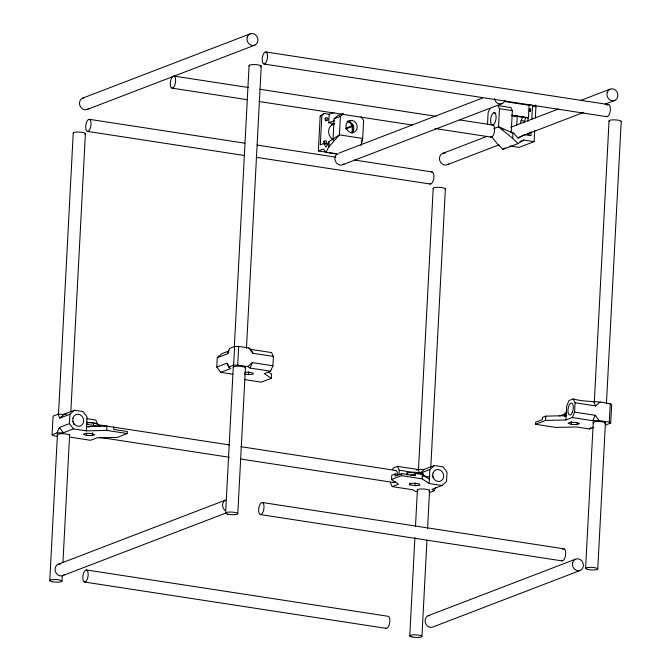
<?xml version="1.0" encoding="UTF-8"?>
<svg xmlns="http://www.w3.org/2000/svg" width="671" height="671" viewBox="0 0 671 671"><rect width="100%" height="100%" fill="white"/><g stroke="black" fill="none" stroke-linecap="round" stroke-linejoin="round"><path stroke-width="1.01" d="M534.695 130.333L534.099 141.631L523.783 140.046L517.995 143.594L512.711 138.352L512.971 132.992L498.519 126.819L493.781 128.631M57.538 436.343L53.495 435.722L52.095 434.791L53.068 416.146L58.008 414.25L66.295 414.393M49.78 580.633L57.446 434.263M58.486 414.393L73.231 133.143M86.316 430.866L73.458 428.895L69.415 423.611L69.91 414.25L74.439 410.249L83.011 411.566L87.045 416.884L86.316 430.866L106.731 430.405L127.297 433.558L127.406 431.512L113.693 429.406L113.81 427.167M61.958 581.069L62.235 575.835M62.948 562.248L69.633 434.691M70.832 411.692L85.41 133.579M86.509 435.395L83.313 434.229L85.829 433.265L91.541 433.466L94.737 434.632L92.229 435.596L86.509 435.395L86.609 433.533M92.229 435.596L92.372 432.803M93.437 425.431L93.579 422.638L86.475 422.386M98.603 426.362L98.696 424.5L93.579 422.638M106.731 430.405L106.949 426.11L86.542 426.58L89.478 427.024M232.694 374.166L220.793 372.338L216.783 367.062L217.278 357.702L221.807 353.701L229.113 350.899M225.615 513.164L233.29 366.794M234.33 346.924L249.067 65.674M216.783 367.062L226.832 363.212L228.685 367.029L233.625 365.133L234.607 346.488L238.683 346.395L248.798 347.947L250.988 349.415L271.562 352.569L273.407 356.427L272.921 365.787L270.581 371.214L264.307 373.621L271.319 378.301L271.545 374.015L268.425 371.935M270.581 371.214L250.015 368.052L247.775 366.584L237.71 365.041L238.683 346.395M237.794 513.6L245.469 367.222M246.458 348.4L261.245 66.11M244.395 373.99L248.513 374.619L248.664 371.818M327.599 152.392L318.356 150.967L320.184 116.041L324.034 113.474L329.201 114.271L333.99 112.434M324.034 113.474L321.862 115.395L320.31 144.861L323.682 143.569L328.815 144.366M333.403 139.954A8.79 7.758 69 0 1 330.627 137.521L329.469 135.55A8.79 7.758 69 0 1 329.922 126.978L331.264 125.393L334.854 123.732L328.756 122.793L329.201 114.271M332.992 140.147L334.108 118.767L337.723 115.697L343.124 113.634M338.209 154.28L325.88 152.384L328.807 146.957L339.434 134.871L340.407 116.351L343.3 113.902M351.99 133.344L352.359 126.232M390.396 482.793L392.25 486.618L398.532 484.21L391.512 479.53L391.738 475.244L395.093 473.961L399.983 474.707M395.093 473.961L394.976 476.192L401.669 473.625L415.383 475.731L415.5 473.491L422.361 474.548L429.373 479.22M399.019 474.883L399.262 470.22L397.417 466.362L393.231 467.972L392.451 469.792M391.512 479.53L401.56 475.672L401.669 473.625M406.928 474.791L407.029 472.929L414.619 472.225L422.847 473.483L423.485 475.454M409.964 484.881L409.57 483.657L414.317 483.212L419.467 484.001L419.861 485.234L415.114 485.678L409.964 484.881L410.065 483.019M414.519 474.087L414.619 472.225M415.114 485.678L415.257 482.877M409.755 635.915L414.904 537.63M415.508 526.131L417.421 489.536M418.461 469.675L433.206 188.425M397.417 466.362L417.983 469.524L424.366 469.381L434.414 465.523L442.977 466.84L447.02 472.158L446.534 481.518L442.038 485.494L429.146 483.514L422.134 478.834L422.361 474.548M422.747 475.353L422.847 473.483M429.146 483.514L429.885 469.524L434.414 465.523M421.933 636.343L426.974 540.155M427.578 528.656L429.599 489.964M430.807 466.966L445.385 188.853M487.532 123.976L488.127 112.661L489.989 108.425M512.711 138.352L498.519 126.819L499.467 108.677L497.991 105.59L510.874 107.57L512.359 110.656L511.201 132.699M516.754 125.167L517.232 116.024M511.814 115.588L528.454 117.786L529.109 105.288L530.987 104.567M531.172 131.583L530.962 135.643L524.068 134.586M531.809 119.388L532.506 106.177L535.936 106.706L535.341 118.004M593.91 427.201L589.339 428.945L576.49 426.974L556.074 427.435L535.5 424.282L535.609 422.227L542.311 419.66L542.428 417.421L545.775 416.137L566.19 415.676L564.277 416.406M535.5 424.282L545.548 420.423L545.775 416.137M565.083 414.695L565.175 412.833L566.785 412.212M545.548 420.423L565.963 419.962L566.693 405.98L569.033 400.512L573.219 398.91C585.766 402.625 599.488 400.361 611.684 404.412L610.711 423.057L605.804 424.936M571.264 424.374L568.06 423.208L570.576 422.244L576.288 422.445L579.492 423.611L576.976 424.575L571.264 424.374L571.407 421.581M565.963 419.962L572.262 417.547L574.577 412.128L575.072 402.768L573.219 398.91M576.976 424.575L577.077 422.713M585.59 568.446L593.265 422.067M594.305 402.206L609.042 120.956M597.769 568.874L605.443 422.504M606.425 403.682L621.22 121.384M610.711 423.057L609.31 422.118L610.283 403.472M328.807 146.957L329.092 141.598L339.434 134.871L362.692 138.436L361.04 145.573M352.518 132.204L352.887 130.107L352.09 125.829A8.455 7.465 69 0 0 347.679 121.275M361.308 142.386L362.692 138.436L363.64 120.294L360.948 116.754M520.621 122.818A8.79 3.682 -81.3 0 1 521.107 120.604L522.684 116.922M217.278 357.702L227.326 353.852L229.667 348.383L234.607 346.488M572.262 417.547L592.828 420.7L595.152 415.282L574.577 412.128M250.015 368.052L252.346 362.625L272.921 365.787M429.205 492.699L434.145 490.803L435.705 487.18M52.095 434.791L57.001 432.904L59.367 427.461L69.415 423.611M352.007 132.749L352.954 131.617A6.265 5.536 69 0 0 352.904 124.772A6.265 5.536 69 0 0 347.1 121.686M338.125 136.33L339.434 134.871M58.008 414.25L59.862 418.108L64.391 414.099L74.439 410.249M227.326 353.852L228.836 352.518M424.366 469.381L419.836 473.382L417.597 473.038M575.072 402.768L595.638 405.921L600.168 401.921M589.339 428.945L590.849 427.628M247.775 366.584L252.346 362.625M523.237 135.131L518.272 138.369L513.701 133.101L512.971 132.992M491.751 136.842L497.656 144.122L502.94 149.365L505.422 147.846M82.499 98.201L249.964 33.944M87.448 109.373L254.913 45.116M320.184 116.041L321.862 115.395M334.108 118.767L340.407 116.351M328.756 122.793L334.603 120.554M348.568 121.694L351.914 120.411A6.265 5.536 69 0 1 356.301 130.333L355.345 131.466A6.265 5.536 69 0 1 347.393 130.241L346.563 128.84A6.265 5.536 69 0 1 351.914 120.411M345.523 128.32L353.558 125.259M345.926 128.907L352.745 126.291M329.092 141.598L326.148 147.167L323.682 143.569M318.356 150.967L323.397 149.037L325.88 152.384M338.905 153.131L482.634 97.983M342.873 164.68L502.243 103.527M442.474 153.474L487.263 136.288M510.631 127.322L558.339 109.021M580.734 100.424L609.939 89.218M447.414 164.655L499.023 144.852M517.517 137.756L583.728 112.351M605.15 104.131L614.879 100.398M520.017 141.497L523.783 140.046M502.94 149.365L517.995 143.594M534.099 141.631L519.044 147.41L509.759 145.984M59.862 418.108L69.91 414.25M57.001 432.904L63.409 432.745L73.458 428.895M220.793 372.338L230.841 368.488L228.685 367.029M127.297 433.558L117.249 437.417L96.842 437.878L90.543 440.293L69.969 437.14M271.319 378.301L261.271 382.16L244.814 379.627M58.075 564.336L225.54 500.08A6.114 5.393 69 0 0 224.995 510.413M63.015 575.508L225.615 513.122M416.305 470.17L417.983 469.524L419.836 473.382L429.885 469.524M559.606 416.003L566.307 413.437M410.719 475.328L415.5 473.491M442.038 485.494L431.99 489.344L434.145 490.803M428.09 615.752L575.466 559.211M580.407 570.384L433.038 626.932A6.114 5.393 69 0 1 425.38 622.847A6.114 5.393 69 0 1 429.448 615.366M244.873 372.422L247.725 372.162L252.866 372.95L253.261 374.175L248.513 374.619M233.625 365.133L237.71 365.041M592.828 420.7L599.195 420.566L609.31 422.118M86.366 423.007L88.27 423.074M418.083 491.709L415.064 491.247L412.816 489.78L392.25 486.618M265.875 51.961A6.114 2.567 -81.3 0 1 266.555 61.48A6.114 2.567 -81.3 0 1 262.21 60.524A6.114 2.567 -81.3 0 1 265.875 51.961L608.706 104.601M263.888 64.013L606.718 116.662M504.726 101.547L529.109 105.288M499.467 108.677L512.359 110.656M511.487 115.177L528.454 117.786M493.688 112.753A6.265 2.625 -81.3 0 1 495.584 121.015L495.081 122.449A6.265 2.625 -81.3 0 1 491.197 123.942L490.828 122.843A6.265 2.625 -81.3 0 1 493.688 112.753L495.643 113.055M511.663 115.513L520.646 116.888M521.107 120.604L524.537 121.124M248.505 87.524L173.94 76.066A6.114 2.567 -81.3 0 1 174.796 85.15A6.114 2.567 -81.3 0 1 170.384 85.552A6.114 2.567 -81.3 0 1 173.252 76.133M259.903 89.268L435.974 116.309M459.794 119.966L492.933 125.058M171.944 88.127L247.557 99.736M258.947 101.489L412.229 125.024M435.018 128.522L490.946 137.11M329.654 152.703L336.85 153.81M89.377 119.329A6.114 2.567 -81.3 0 1 90.057 128.849A6.114 2.567 -81.3 0 1 85.712 127.893A6.114 2.567 -81.3 0 1 89.377 119.329L244.739 143.183M257.169 145.087L335.886 157.182M354.523 160.042L432.208 171.969M87.381 131.382L244.814 155.563M256.213 157.308L430.212 184.03M248.798 347.947L252.841 353.265L273.407 356.427M86.467 418.62L95.718 420.038L97.572 423.896L94.519 423.426M86.366 422.176L92.481 423.116M399.262 470.22L415.559 472.728M98.268 424.785L229.482 444.94M240.847 446.685L395.823 470.48M86.66 424.34L100.373 426.446M422.629 475.932L429.49 476.989M401.56 475.672L422.134 478.834M99.375 437.324L229.557 457.312M240.923 459.056L393.835 482.541M262.336 502.504A6.114 2.567 -81.3 0 1 263.007 512.023A6.114 2.567 -81.3 0 1 258.671 511.076A6.114 2.567 -81.3 0 1 262.336 502.504L564.026 548.836M260.34 514.565L562.03 560.889M86.492 569.973A6.114 2.567 -81.3 0 1 87.171 579.492A6.114 2.567 -81.3 0 1 82.827 578.536A6.114 2.567 -81.3 0 1 86.492 569.973L388.182 616.297A6.114 2.567 -81.3 0 1 389.541 623.661A6.114 2.567 -81.3 0 1 385.582 628.014M84.504 582.034L386.194 628.358M498.519 126.819L503.024 129.268M595.152 415.282L599.195 420.566M59.367 427.461L63.409 432.745M226.832 363.212L228.551 365.469M535.047 104.852L535.936 106.706M593.793 402.063L595.638 405.921M250.988 349.415L252.841 353.265M407.029 472.929L407.658 474.892M64.198 574.737A6.114 5.393 69 0 1 55.358 571.424A6.114 5.393 69 0 1 60.86 563.95M249.386 66.026A6.114 1.292 3 0 1 255.534 64.617A6.114 1.292 3 0 1 260.642 66.739M609.36 121.3A6.114 1.292 3 0 1 614.711 119.857A6.114 1.292 3 0 1 621.128 121.719M433.516 188.769A6.114 1.292 3 0 1 438.868 187.326A6.114 1.292 3 0 1 445.284 189.188M73.55 133.495A6.114 1.292 3 0 1 79.698 132.086A6.114 1.292 3 0 1 84.806 134.2M562.633 549.364A6.114 2.567 -81.3 0 1 565.645 554.623A6.114 2.567 -81.3 0 1 561.417 560.545M504.995 100.298A6.114 5.393 69 0 1 499.459 103.904A6.114 5.393 69 0 1 494.393 98.671M344.055 163.909A6.114 5.393 69 0 1 336.297 162.718A6.114 5.393 69 0 1 336.741 154.28M492.254 125.116A6.114 2.567 -81.3 0 1 494.443 131.633A6.114 2.567 -81.3 0 1 490.325 136.767M347.771 120.973A8.79 7.758 69 0 1 352.35 125.703M325.259 118.373A1.527 1.35 69 0 1 325.737 120.965M323.69 141.388A1.527 1.35 69 0 1 324.764 143.812M331.298 124.923A8.79 7.758 69 0 1 333.244 124.353M527.783 118.037A8.79 3.682 -81.3 0 1 528.094 121.392M524.185 122.592A8.79 3.682 -81.3 0 1 526.114 117.45M529.469 132.539A1.527 0.637 -81.3 0 1 528.731 134.67A1.527 0.637 -81.3 0 1 528.178 133.043M394.951 470.631A6.114 2.567 -81.3 0 1 397.526 475.06M395.412 481.812A6.114 2.567 -81.3 0 1 393.223 482.189M72.904 421.455A6.114 5.393 69 0 1 73.676 424.517M57.74 435.143A6.114 1.292 3 0 1 63.091 433.701A6.114 1.292 3 0 1 69.499 435.563M233.575 367.674A6.114 1.292 3 0 1 238.926 366.232A6.114 1.292 3 0 1 245.343 368.094M432.258 475.756A6.114 5.393 69 0 1 433.541 478.649M417.714 490.417A6.114 1.292 3 0 1 423.862 489.016A6.114 1.292 3 0 1 428.97 491.13M593.516 422.965A6.114 1.292 3 0 1 599.664 421.556A6.114 1.292 3 0 1 604.781 423.669M448.605 163.875A6.114 5.393 69 0 1 439.757 160.57A6.114 5.393 69 0 1 445.259 153.097M88.631 108.601A6.114 5.393 69 0 1 80.067 106.043A6.114 5.393 69 0 1 83.858 97.807M607.322 105.137A6.114 2.567 -81.3 0 1 610.333 110.396A6.114 2.567 -81.3 0 1 606.106 116.318M431.52 172.036A6.114 2.567 -81.3 0 1 433.718 178.553A6.114 2.567 -81.3 0 1 429.599 183.678M227.695 514.154A6.114 1.292 3 0 0 237.702 513.927A6.114 1.292 3 0 0 229.725 512.057A6.114 1.292 3 0 0 227.695 514.154M411.835 636.905A6.114 1.292 3 0 0 421.833 636.678A6.114 1.292 3 0 0 413.856 634.808A6.114 1.292 3 0 0 411.835 636.905M51.86 581.623A6.114 1.292 3 0 0 61.858 581.396A6.114 1.292 3 0 0 53.881 579.526A6.114 1.292 3 0 0 51.86 581.623M572.715 562.441A6.114 5.393 69 0 0 579.048 570.778A6.114 5.393 69 0 0 582.034 561.174A6.114 5.393 69 0 0 572.715 562.441M587.67 569.436A6.114 1.292 3 0 0 597.668 569.209A6.114 1.292 3 0 0 589.7 567.339A6.114 1.292 3 0 0 587.67 569.436M325.2 118.532A1.527 1.35 69 0 0 326.777 120.612A1.527 1.35 69 0 0 327.523 118.213A1.527 1.35 69 0 0 325.2 118.532M323.984 141.648A1.527 1.35 69 0 0 325.569 143.737A1.527 1.35 69 0 0 326.316 141.338A1.527 1.35 69 0 0 323.984 141.648M530.417 110.967A1.527 0.637 -81.3 0 0 530.249 108.585A1.527 0.637 -81.3 0 0 529.335 110.732A1.527 0.637 -81.3 0 0 530.417 110.967M72.904 418.285A6.114 5.393 69 0 0 79.732 426.16A6.114 5.393 69 0 0 82.063 416.288A6.114 5.393 69 0 0 72.904 418.285M432.988 473.164A6.114 5.393 69 0 0 439.32 481.501A6.114 5.393 69 0 0 442.306 471.898A6.114 5.393 69 0 0 432.988 473.164M572.313 412.539A6.114 2.567 -81.3 0 0 571.633 403.019A6.114 2.567 -81.3 0 0 567.968 411.591A6.114 2.567 -81.3 0 0 572.313 412.539M607.196 92.447A6.114 5.393 69 0 0 613.529 100.793A6.114 5.393 69 0 0 616.515 91.189A6.114 5.393 69 0 0 607.196 92.447M247.222 37.173A6.114 5.393 69 0 0 253.554 45.511A6.114 5.393 69 0 0 256.54 35.907A6.114 5.393 69 0 0 247.222 37.173"/></g></svg>
